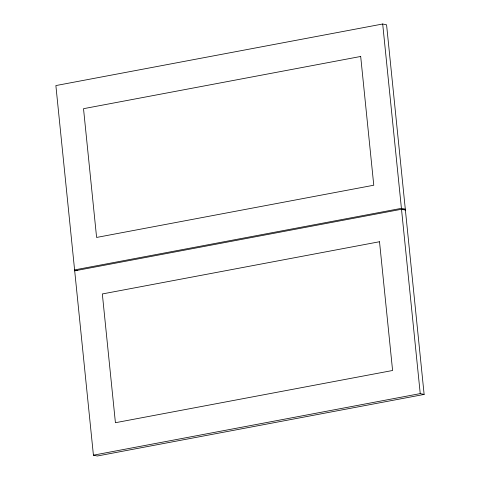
<?xml version="1.0" encoding="UTF-8"?>
<svg xmlns="http://www.w3.org/2000/svg" width="480" height="480" viewBox="0 0 480 480"><rect width="100%" height="100%" fill="white"/><g stroke="black" fill="none" stroke-linecap="round" stroke-linejoin="round"><path stroke-width="0.72" d="M382.692 24L55.872 85.572L93.42 455.178L97.308 456L424.128 394.428L386.58 24.822L382.692 24L420.234 393.606L424.128 394.428M74.694 270.84L401.508 209.268L405.402 210.09M402.36 209.718L405.306 209.166L401.412 208.338L74.598 269.91L77.196 270.456M93.42 455.178L420.234 393.606M360.69 56.466L83.52 108.684L96.6 237.444L373.77 185.226L360.69 56.466M379.512 241.734L102.336 293.952L115.416 422.712L392.592 370.494L379.512 241.734"/></g></svg>
